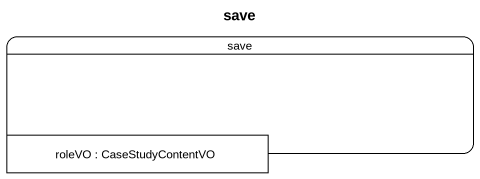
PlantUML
@startuml
title save
hide empty description
state save {
  state "roleVO : CaseStudyContentVO" as roleVO <<object>>
}
@enduml
